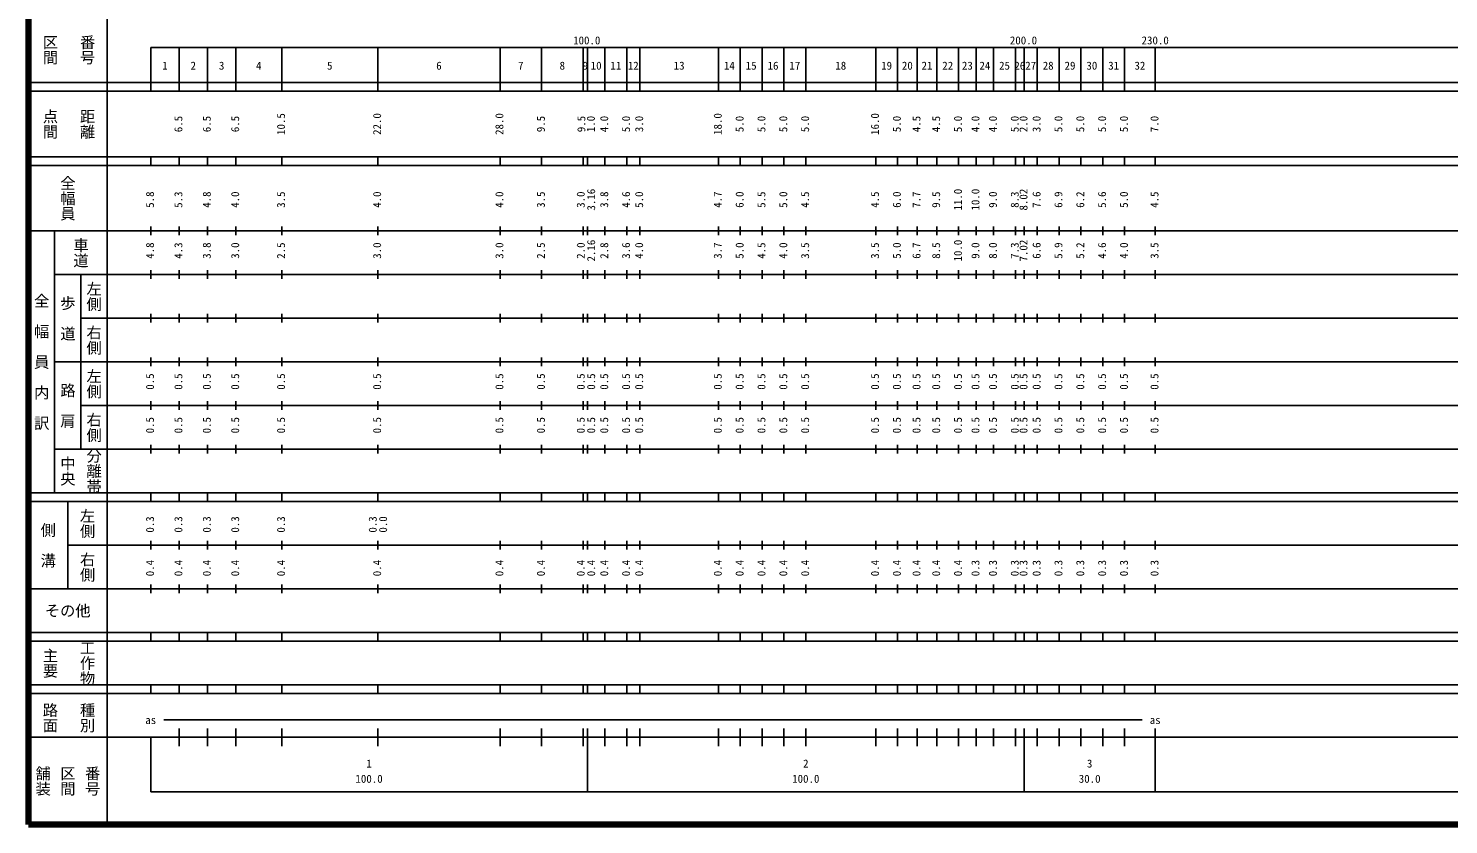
# Model space of a CAD drawing. Units: millimetres on the paper. Extents: x 40 to 680, y 20 to 380.
# Drawn here: x 40 to 365.2, y 20 to 202.4 of the extents above; entities that cross this region are included whole.
import ezdxf
from ezdxf.enums import TextEntityAlignment as Align

# ---------------------------------------------------------------- set-up
doc = ezdxf.new("R2010")
doc.units = ezdxf.units.MM
doc.layers.add('M-TTL', color=2, linetype='Continuous', lineweight=140)
doc.layers.add('M-TTL-BAND', color=7, linetype='Continuous', lineweight=25)
doc.styles.add('@ＭＳ ゴシック', font='')
doc.styles.add('ＭＳ ゴシック', font='')
doc.styles.get('@ＭＳ ゴシック').set_extended_font_data('@MS Gothic')
doc.styles.get('ＭＳ ゴシック').set_extended_font_data('MS Gothic')

msp = doc.modelspace()

# ---------------------------------------------------------------- linework, layer by layer
at = {"layer": 'M-TTL'}
for p, q in [((40, 380), (40, 20)), ((40, 20), (680, 20))]:
    msp.add_line(p, q, dxfattribs=at)
at = {"layer": 'M-TTL-BAND'}
for p, q in [((58, 370), (58, 20)), ((68, 198), (579, 198)), ((68, 198), (68, 188)), ((74.5, 188), (74.5, 198)), ((81, 188), (81, 198)), ((87.5, 188), (87.5, 198)), ((98, 188), (98, 198)), ((120, 188), (120, 198)), ((148, 188), (148, 198)), ((157.5, 188), (157.5, 198)), ((167, 188), (167, 198)), ((168, 188), (168, 198)), ((172, 188), (172, 198)), ((177, 188), (177, 198)), ((180, 188), (180, 198)), ((198, 188), (198, 198)), ((203, 188), (203, 198)), ((208, 188), (208, 198)), ((213, 188), (213, 198)), ((218, 188), (218, 198)), ((234, 188), (234, 198)), ((239, 188), (239, 198)), ((243.5, 188), (243.5, 198)), ((248, 188), (248, 198)), ((253, 188), (253, 198)), ((257, 188), (257, 198)), ((261, 188), (261, 198)), ((266, 188), (266, 198)), ((268, 188), (268, 198)), ((271, 188), (271, 198)), ((276, 188), (276, 198)), ((281, 188), (281, 198)), ((286, 188), (286, 198)), ((291, 188), (291, 198)), ((298, 188), (298, 198)), ((40, 190), (579, 190)), ((40, 188), (579, 188)), ((40, 173), (579, 173)), ((68, 171), (68, 173)), ((74.5, 171), (74.5, 173)), ((81, 171), (81, 173)), ((87.5, 171), (87.5, 173)), ((98, 171), (98, 173)), ((120, 171), (120, 173)), ((148, 171), (148, 173)), ((157.5, 171), (157.5, 173)), ((167, 171), (167, 173)), ((168, 171), (168, 173)), ((172, 171), (172, 173)), ((177, 171), (177, 173)), ((180, 171), (180, 173)), ((198, 171), (198, 173)), ((203, 171), (203, 173)), ((208, 171), (208, 173)), ((213, 171), (213, 173)), ((218, 171), (218, 173)), ((234, 171), (234, 173)), ((239, 171), (239, 173)), ((243.5, 171), (243.5, 173)), ((248, 171), (248, 173)), ((253, 171), (253, 173)), ((257, 171), (257, 173)), ((261, 171), (261, 173)), ((266, 171), (266, 173)), ((268, 171), (268, 173)), ((271, 171), (271, 173)), ((276, 171), (276, 173)), ((281, 171), (281, 173)), ((286, 171), (286, 173)), ((291, 171), (291, 173)), ((298, 171), (298, 173)), ((40, 171), (579, 171)), ((68, 155), (68, 157)), ((74.5, 155), (74.5, 157)), ((81, 155), (81, 157)), ((87.5, 155), (87.5, 157)), ((98, 155), (98, 157)), ((120, 155), (120, 157)), ((148, 155), (148, 157)), ((157.5, 155), (157.5, 157)), ((167, 155), (167, 157)), ((168, 155), (168, 157)), ((172, 155), (172, 157)), ((177, 155), (177, 157)), ((180, 155), (180, 157)), ((198, 155), (198, 157)), ((203, 155), (203, 157)), ((208, 155), (208, 157)), ((213, 155), (213, 157)), ((218, 155), (218, 157)), ((234, 155), (234, 157)), ((239, 155), (239, 157)), ((243.5, 155), (243.5, 157)), ((248, 155), (248, 157)), ((253, 155), (253, 157)), ((257, 155), (257, 157)), ((261, 155), (261, 157)), ((266, 155), (266, 157)), ((268, 155), (268, 157)), ((271, 155), (271, 157)), ((276, 155), (276, 157)), ((281, 155), (281, 157)), ((286, 155), (286, 157)), ((291, 155), (291, 157)), ((298, 155), (298, 157)), ((40, 156), (579, 156)), ((46, 96), (46, 156)), ((68, 145), (68, 147)), ((74.5, 145), (74.5, 147)), ((81, 145), (81, 147)), ((87.5, 145), (87.5, 147)), ((98, 145), (98, 147)), ((120, 145), (120, 147)), ((148, 145), (148, 147)), ((157.5, 145), (157.5, 147)), ((167, 145), (167, 147)), ((168, 145), (168, 147)), ((172, 145), (172, 147)), ((177, 145), (177, 147)), ((180, 145), (180, 147)), ((198, 145), (198, 147)), ((203, 145), (203, 147)), ((208, 145), (208, 147)), ((213, 145), (213, 147)), ((218, 145), (218, 147)), ((234, 145), (234, 147)), ((239, 145), (239, 147)), ((243.5, 145), (243.5, 147)), ((248, 145), (248, 147)), ((253, 145), (253, 147)), ((257, 145), (257, 147)), ((261, 145), (261, 147)), ((266, 145), (266, 147)), ((268, 145), (268, 147)), ((271, 145), (271, 147)), ((276, 145), (276, 147)), ((281, 145), (281, 147)), ((286, 145), (286, 147)), ((291, 145), (291, 147)), ((298, 145), (298, 147)), ((46, 146), (579, 146)), ((52, 146), (52, 106)), ((68, 135), (68, 137)), ((74.5, 135), (74.5, 137)), ((81, 135), (81, 137)), ((87.5, 135), (87.5, 137)), ((98, 135), (98, 137)), ((120, 135), (120, 137)), ((148, 135), (148, 137)), ((157.5, 135), (157.5, 137)), ((167, 135), (167, 137)), ((168, 135), (168, 137)), ((172, 135), (172, 137)), ((177, 135), (177, 137)), ((180, 135), (180, 137)), ((198, 135), (198, 137)), ((203, 135), (203, 137)), ((208, 135), (208, 137)), ((213, 135), (213, 137)), ((218, 135), (218, 137)), ((234, 135), (234, 137)), ((239, 135), (239, 137)), ((243.5, 135), (243.5, 137)), ((248, 135), (248, 137)), ((253, 135), (253, 137)), ((257, 135), (257, 137)), ((261, 135), (261, 137)), ((266, 135), (266, 137)), ((268, 135), (268, 137)), ((271, 135), (271, 137)), ((276, 135), (276, 137)), ((281, 135), (281, 137)), ((286, 135), (286, 137)), ((291, 135), (291, 137)), ((298, 135), (298, 137)), ((52, 136), (579, 136)), ((68, 125), (68, 127)), ((74.5, 125), (74.5, 127)), ((81, 125), (81, 127)), ((87.5, 125), (87.5, 127)), ((98, 125), (98, 127)), ((120, 125), (120, 127)), ((148, 125), (148, 127)), ((157.5, 125), (157.5, 127)), ((167, 125), (167, 127)), ((168, 125), (168, 127)), ((172, 125), (172, 127)), ((177, 125), (177, 127)), ((180, 125), (180, 127)), ((198, 125), (198, 127)), ((203, 125), (203, 127)), ((208, 125), (208, 127)), ((213, 125), (213, 127)), ((218, 125), (218, 127)), ((234, 125), (234, 127)), ((239, 125), (239, 127)), ((243.5, 125), (243.5, 127)), ((248, 125), (248, 127)), ((253, 125), (253, 127)), ((257, 125), (257, 127)), ((261, 125), (261, 127)), ((266, 125), (266, 127)), ((268, 125), (268, 127)), ((271, 125), (271, 127)), ((276, 125), (276, 127)), ((281, 125), (281, 127)), ((286, 125), (286, 127)), ((291, 125), (291, 127)), ((298, 125), (298, 127)), ((46, 126), (579, 126)), ((52, 116), (579, 116)), ((68, 115), (68, 117)), ((74.5, 115), (74.5, 117)), ((81, 115), (81, 117)), ((87.5, 115), (87.5, 117)), ((98, 115), (98, 117)), ((120, 115), (120, 117)), ((148, 115), (148, 117)), ((157.5, 115), (157.5, 117)), ((167, 115), (167, 117)), ((168, 115), (168, 117)), ((172, 115), (172, 117)), ((177, 115), (177, 117)), ((180, 115), (180, 117)), ((198, 115), (198, 117)), ((203, 115), (203, 117)), ((208, 115), (208, 117)), ((213, 115), (213, 117)), ((218, 115), (218, 117)), ((234, 115), (234, 117)), ((239, 115), (239, 117)), ((243.5, 115), (243.5, 117)), ((248, 115), (248, 117)), ((253, 115), (253, 117)), ((257, 115), (257, 117)), ((261, 115), (261, 117)), ((266, 115), (266, 117)), ((268, 115), (268, 117)), ((271, 115), (271, 117)), ((276, 115), (276, 117)), ((281, 115), (281, 117)), ((286, 115), (286, 117)), ((291, 115), (291, 117)), ((298, 115), (298, 117)), ((46, 106), (579, 106)), ((68, 105), (68, 107)), ((74.5, 105), (74.5, 107)), ((81, 105), (81, 107)), ((87.5, 105), (87.5, 107)), ((98, 105), (98, 107)), ((120, 105), (120, 107)), ((148, 105), (148, 107)), ((157.5, 105), (157.5, 107)), ((167, 105), (167, 107)), ((168, 105), (168, 107)), ((172, 105), (172, 107)), ((177, 105), (177, 107)), ((180, 105), (180, 107)), ((198, 105), (198, 107)), ((203, 105), (203, 107)), ((208, 105), (208, 107)), ((213, 105), (213, 107)), ((218, 105), (218, 107)), ((234, 105), (234, 107)), ((239, 105), (239, 107)), ((243.5, 105), (243.5, 107)), ((248, 105), (248, 107)), ((253, 105), (253, 107)), ((257, 105), (257, 107)), ((261, 105), (261, 107)), ((266, 105), (266, 107)), ((268, 105), (268, 107)), ((271, 105), (271, 107)), ((276, 105), (276, 107)), ((281, 105), (281, 107)), ((286, 105), (286, 107)), ((291, 105), (291, 107)), ((298, 105), (298, 107)), ((40, 96), (579, 96)), ((68, 94), (68, 96)), ((74.5, 94), (74.5, 96)), ((81, 94), (81, 96)), ((87.5, 94), (87.5, 96)), ((98, 94), (98, 96)), ((120, 94), (120, 96)), ((148, 94), (148, 96)), ((157.5, 94), (157.5, 96)), ((167, 94), (167, 96)), ((168, 94), (168, 96)), ((172, 94), (172, 96)), ((177, 94), (177, 96)), ((180, 94), (180, 96)), ((198, 94), (198, 96)), ((203, 94), (203, 96)), ((208, 94), (208, 96)), ((213, 94), (213, 96)), ((218, 94), (218, 96)), ((234, 94), (234, 96)), ((239, 94), (239, 96)), ((243.5, 94), (243.5, 96)), ((248, 94), (248, 96)), ((253, 94), (253, 96)), ((257, 94), (257, 96)), ((261, 94), (261, 96)), ((266, 94), (266, 96)), ((268, 94), (268, 96)), ((271, 94), (271, 96)), ((276, 94), (276, 96)), ((281, 94), (281, 96)), ((286, 94), (286, 96)), ((291, 94), (291, 96)), ((298, 94), (298, 96)), ((40, 94), (579, 94)), ((49, 94), (49, 74)), ((68, 83), (68, 85)), ((74.5, 83), (74.5, 85)), ((81, 83), (81, 85)), ((87.5, 83), (87.5, 85)), ((98, 83), (98, 85)), ((120, 83), (120, 85)), ((148, 83), (148, 85)), ((157.5, 83), (157.5, 85)), ((167, 83), (167, 85)), ((168, 83), (168, 85)), ((172, 83), (172, 85)), ((177, 83), (177, 85)), ((180, 83), (180, 85)), ((198, 83), (198, 85)), ((203, 83), (203, 85)), ((208, 83), (208, 85)), ((213, 83), (213, 85)), ((218, 83), (218, 85)), ((234, 83), (234, 85)), ((239, 83), (239, 85)), ((243.5, 83), (243.5, 85)), ((248, 83), (248, 85)), ((253, 83), (253, 85)), ((257, 83), (257, 85)), ((261, 83), (261, 85)), ((266, 83), (266, 85)), ((268, 83), (268, 85)), ((271, 83), (271, 85)), ((276, 83), (276, 85)), ((281, 83), (281, 85)), ((286, 83), (286, 85)), ((291, 83), (291, 85)), ((298, 83), (298, 85)), ((49, 84), (579, 84)), ((68, 73), (68, 75)), ((74.5, 73), (74.5, 75)), ((81, 73), (81, 75)), ((87.5, 73), (87.5, 75)), ((98, 73), (98, 75)), ((120, 73), (120, 75)), ((148, 73), (148, 75)), ((157.5, 73), (157.5, 75)), ((167, 73), (167, 75)), ((168, 73), (168, 75)), ((172, 73), (172, 75)), ((177, 73), (177, 75)), ((180, 73), (180, 75)), ((198, 73), (198, 75)), ((203, 73), (203, 75)), ((208, 73), (208, 75)), ((213, 73), (213, 75)), ((218, 73), (218, 75)), ((234, 73), (234, 75)), ((239, 73), (239, 75)), ((243.5, 73), (243.5, 75)), ((248, 73), (248, 75)), ((253, 73), (253, 75)), ((257, 73), (257, 75)), ((261, 73), (261, 75)), ((266, 73), (266, 75)), ((268, 73), (268, 75)), ((271, 73), (271, 75)), ((276, 73), (276, 75)), ((281, 73), (281, 75)), ((286, 73), (286, 75)), ((291, 73), (291, 75)), ((298, 73), (298, 75)), ((40, 74), (579, 74)), ((40, 64), (579, 64)), ((40, 62), (579, 62)), ((68, 62), (68, 64)), ((74.5, 62), (74.5, 64)), ((81, 62), (81, 64)), ((87.5, 62), (87.5, 64)), ((98, 62), (98, 64)), ((120, 62), (120, 64)), ((148, 62), (148, 64)), ((157.5, 62), (157.5, 64)), ((167, 62), (167, 64)), ((168, 62), (168, 64)), ((172, 62), (172, 64)), ((177, 62), (177, 64)), ((180, 62), (180, 64)), ((198, 62), (198, 64)), ((203, 62), (203, 64)), ((208, 62), (208, 64)), ((213, 62), (213, 64)), ((218, 62), (218, 64)), ((234, 62), (234, 64)), ((239, 62), (239, 64)), ((243.5, 62), (243.5, 64)), ((248, 62), (248, 64)), ((253, 62), (253, 64)), ((257, 62), (257, 64)), ((261, 62), (261, 64)), ((266, 62), (266, 64)), ((268, 62), (268, 64)), ((271, 62), (271, 64)), ((276, 62), (276, 64)), ((281, 62), (281, 64)), ((286, 62), (286, 64)), ((291, 62), (291, 64)), ((298, 62), (298, 64)), ((40, 52), (579, 52)), ((40, 50), (579, 50)), ((68, 50), (68, 52)), ((74.5, 50), (74.5, 52)), ((81, 50), (81, 52)), ((87.5, 50), (87.5, 52)), ((98, 50), (98, 52)), ((120, 50), (120, 52)), ((148, 50), (148, 52)), ((157.5, 50), (157.5, 52)), ((167, 50), (167, 52)), ((168, 50), (168, 52)), ((172, 50), (172, 52)), ((177, 50), (177, 52)), ((180, 50), (180, 52)), ((198, 50), (198, 52)), ((203, 50), (203, 52)), ((208, 50), (208, 52)), ((213, 50), (213, 52)), ((218, 50), (218, 52)), ((234, 50), (234, 52)), ((239, 50), (239, 52)), ((243.5, 50), (243.5, 52)), ((248, 50), (248, 52)), ((253, 50), (253, 52)), ((257, 50), (257, 52)), ((261, 50), (261, 52)), ((266, 50), (266, 52)), ((268, 50), (268, 52)), ((271, 50), (271, 52)), ((276, 50), (276, 52)), ((281, 50), (281, 52)), ((286, 50), (286, 52)), ((291, 50), (291, 52)), ((298, 50), (298, 52)), ((71, 44), (295, 44)), ((40, 40), (579, 40)), ((68, 40), (68, 27.5)), ((74.5, 38), (74.5, 42)), ((81, 38), (81, 42)), ((87.5, 38), (87.5, 42)), ((98, 38), (98, 42)), ((120, 38), (120, 42)), ((148, 38), (148, 42)), ((157.5, 38), (157.5, 42)), ((167, 38), (167, 42)), ((168, 27.5), (168, 42)), ((172, 38), (172, 42)), ((177, 38), (177, 42)), ((180, 38), (180, 42)), ((198, 38), (198, 42)), ((203, 38), (203, 42)), ((208, 38), (208, 42)), ((213, 38), (213, 42)), ((218, 38), (218, 42)), ((234, 38), (234, 42)), ((239, 38), (239, 42)), ((243.5, 38), (243.5, 42)), ((248, 38), (248, 42)), ((253, 38), (253, 42)), ((257, 38), (257, 42)), ((261, 38), (261, 42)), ((266, 38), (266, 42)), ((268, 27.5), (268, 42)), ((271, 38), (271, 42)), ((276, 38), (276, 42)), ((281, 38), (281, 42)), ((286, 38), (286, 42)), ((291, 38), (291, 42)), ((298, 27.5), (298, 42)), ((68, 27.5), (579, 27.5))]:
    msp.add_line(p, q, dxfattribs=at)

# ---------------------------------------------------------------- texts
at = {"layer": 'M-TTL-BAND', "style": '@ＭＳ ゴシック'}
for s, p in [('区間', (45, 197.5)), ('番号', (53.5, 197.5)), ('点間', (45, 180.5)), ('距離', (53.5, 180.5)), ('全幅員', (49, 163.5)), ('車道', (52, 151)), ('左側', (55, 141)), ('全\u3000幅\u3000員\u3000内\u3000訳', (43, 126)), ('歩\u3000道', (49, 136)), ('右側', (55, 131)), ('左側', (55, 121)), ('路\u3000肩', (49, 116)), ('右側', (55, 111)), ('中央', (49, 101)), ('分離帯', (55, 101)), ('左側', (53.5, 89)), ('側\u3000溝', (44.5, 84)), ('右側', (53.5, 79)), ('主要', (45, 57)), ('工作物', (53.5, 57)), ('路面', (45, 44.5)), ('種別', (53.5, 44.5)), ('舗装', (43.333, 30)), ('区間', (49, 30)), ('番号', (54.667, 30))]:
    msp.add_text(s, height=2.566, rotation=270, dxfattribs=at).set_placement(p, align=Align.MIDDLE_CENTER)
at = {"layer": 'M-TTL-BAND', "style": 'ＭＳ ゴシック'}
for s, p in [('100.0', (167.844, 198.195)), ('200.0', (267.844, 198.195)), ('230.0', (298, 198.195)), ('1', (71.25, 192.405)), ('2', (77.75, 192.405)), ('3', (84.25, 192.405)), ('4', (92.75, 192.405)), ('5', (109, 192.405)), ('6', (134, 192.405)), ('7', (152.75, 192.405)), ('8', (162.25, 192.405)), ('9', (167.5, 192.405)), ('10', (170, 192.405)), ('11', (174.5, 192.405)), ('12', (178.5, 192.405)), ('13', (189, 192.405)), ('14', (200.5, 192.405)), ('15', (205.5, 192.405)), ('16', (210.5, 192.405)), ('17', (215.5, 192.405)), ('18', (226, 192.405)), ('19', (236.5, 192.405)), ('20', (241.25, 192.405)), ('21', (245.75, 192.405)), ('22', (250.5, 192.405)), ('23', (255, 192.405)), ('24', (259, 192.405)), ('25', (263.5, 192.405)), ('26', (267, 192.405)), ('27', (269.5, 192.405)), ('28', (273.5, 192.405)), ('29', (278.5, 192.405)), ('30', (283.5, 192.405)), ('31', (288.5, 192.405)), ('32', (294.5, 192.405)), ('as', (68, 42.5)), ('as', (298, 42.5)), ('1', (118, 32.523)), ('2', (218, 32.523)), ('3', (283, 32.523)), ('100.0', (118, 29.033)), ('100.0', (218, 29.033)), ('30.0', (283, 29.033))]:
    msp.add_text(s, height=1.833, dxfattribs=at).set_placement(p, align=Align.BOTTOM_CENTER)
for s, p in [('6.5', (75.802, 180.5)), ('6.5', (82.302, 180.5)), ('6.5', (88.802, 180.5)), ('10.5', (99.302, 180.5)), ('22.0', (121.302, 180.5)), ('28.0', (149.302, 180.5)), ('9.5', (158.802, 180.5)), ('9.5', (168.06, 180.5)), ('1.0', (170.246, 180.5)), ('4.0', (173.302, 180.5)), ('5.0', (178.302, 180.5)), ('3.0', (181.302, 180.5)), ('18.0', (199.302, 180.5)), ('5.0', (204.302, 180.5)), ('5.0', (209.302, 180.5)), ('5.0', (214.302, 180.5)), ('5.0', (219.302, 180.5)), ('16.0', (235.302, 180.5)), ('5.0', (240.302, 180.5)), ('4.5', (244.802, 180.5)), ('4.5', (249.302, 180.5)), ('5.0', (254.302, 180.5)), ('4.0', (258.302, 180.5)), ('4.0', (262.302, 180.5)), ('5.0', (267.302, 180.5)), ('2.0', (269.302, 180.5)), ('3.0', (272.302, 180.5)), ('5.0', (277.302, 180.5)), ('5.0', (282.302, 180.5)), ('5.0', (287.302, 180.5)), ('5.0', (292.302, 180.5)), ('7.0', (299.302, 180.5)), ('5.8', (69.302, 163.174)), ('5.3', (75.802, 163.174)), ('4.8', (82.302, 163.174)), ('4.0', (88.802, 163.174)), ('3.5', (99.302, 163.174)), ('4.0', (121.302, 163.174)), ('4.0', (149.302, 163.174)), ('3.5', (158.802, 163.174)), ('3.0', (167.927, 163.174)), ('3.16', (170.315, 163.174)), ('3.8', (173.302, 163.174)), ('4.6', (178.302, 163.174)), ('5.0', (181.302, 163.174)), ('4.7', (199.302, 163.174)), ('6.0', (204.302, 163.174)), ('5.5', (209.302, 163.174)), ('5.0', (214.302, 163.174)), ('4.5', (219.302, 163.174)), ('4.5', (235.302, 163.174)), ('6.0', (240.302, 163.174)), ('7.7', (244.802, 163.174)), ('9.5', (249.302, 163.174)), ('11.0', (254.302, 163.174)), ('10.0', (258.302, 163.174)), ('9.0', (262.302, 163.174)), ('8.3', (267.302, 163.174)), ('8.02', (269.302, 163.174)), ('7.6', (272.302, 163.174)), ('6.9', (277.302, 163.174)), ('6.2', (282.302, 163.174)), ('5.6', (287.302, 163.174)), ('5.0', (292.302, 163.174)), ('4.5', (299.302, 163.174)), ('4.8', (69.302, 151.5)), ('4.3', (75.802, 151.5)), ('3.8', (82.302, 151.5)), ('3.0', (88.802, 151.5)), ('2.5', (99.302, 151.5)), ('3.0', (121.302, 151.5)), ('3.0', (149.302, 151.5)), ('2.5', (158.802, 151.5)), ('2.0', (167.927, 151.5)), ('2.16', (170.315, 151.5)), ('2.8', (173.302, 151.5)), ('3.6', (178.302, 151.5)), ('4.0', (181.302, 151.5)), ('3.7', (199.302, 151.5)), ('5.0', (204.302, 151.5)), ('4.5', (209.302, 151.5)), ('4.0', (214.302, 151.5)), ('3.5', (219.302, 151.5)), ('3.5', (235.302, 151.5)), ('5.0', (240.302, 151.5)), ('6.7', (244.802, 151.5)), ('8.5', (249.302, 151.5)), ('10.0', (254.302, 151.5)), ('9.0', (258.302, 151.5)), ('8.0', (262.302, 151.5)), ('7.3', (267.302, 151.5)), ('7.02', (269.302, 151.5)), ('6.6', (272.302, 151.5)), ('5.9', (277.302, 151.5)), ('5.2', (282.302, 151.5)), ('4.6', (287.302, 151.5)), ('4.0', (292.302, 151.5)), ('3.5', (299.302, 151.5)), ('0.5', (69.302, 121.5)), ('0.5', (75.802, 121.5)), ('0.5', (82.302, 121.5)), ('0.5', (88.802, 121.5)), ('0.5', (99.302, 121.5)), ('0.5', (121.302, 121.5)), ('0.5', (149.302, 121.5)), ('0.5', (158.802, 121.5)), ('0.5', (167.927, 121.5)), ('0.5', (170.315, 121.5)), ('0.5', (173.302, 121.5)), ('0.5', (178.302, 121.5)), ('0.5', (181.302, 121.5)), ('0.5', (199.302, 121.5)), ('0.5', (204.302, 121.5)), ('0.5', (209.302, 121.5)), ('0.5', (214.302, 121.5)), ('0.5', (219.302, 121.5)), ('0.5', (235.302, 121.5)), ('0.5', (240.302, 121.5)), ('0.5', (244.802, 121.5)), ('0.5', (249.302, 121.5)), ('0.5', (254.302, 121.5)), ('0.5', (258.302, 121.5)), ('0.5', (262.302, 121.5)), ('0.5', (267.302, 121.5)), ('0.5', (269.302, 121.5)), ('0.5', (272.302, 121.5)), ('0.5', (277.302, 121.5)), ('0.5', (282.302, 121.5)), ('0.5', (287.302, 121.5)), ('0.5', (292.302, 121.5)), ('0.5', (299.302, 121.5)), ('0.5', (69.302, 111.5)), ('0.5', (75.802, 111.5)), ('0.5', (82.302, 111.5)), ('0.5', (88.802, 111.5)), ('0.5', (99.302, 111.5)), ('0.5', (121.302, 111.5)), ('0.5', (149.302, 111.5)), ('0.5', (158.802, 111.5)), ('0.5', (167.927, 111.5)), ('0.5', (170.315, 111.5)), ('0.5', (173.302, 111.5)), ('0.5', (178.302, 111.5)), ('0.5', (181.302, 111.5)), ('0.5', (199.302, 111.5)), ('0.5', (204.302, 111.5)), ('0.5', (209.302, 111.5)), ('0.5', (214.302, 111.5)), ('0.5', (219.302, 111.5)), ('0.5', (235.302, 111.5)), ('0.5', (240.302, 111.5)), ('0.5', (244.802, 111.5)), ('0.5', (249.302, 111.5)), ('0.5', (254.302, 111.5)), ('0.5', (258.302, 111.5)), ('0.5', (262.302, 111.5)), ('0.5', (267.302, 111.5)), ('0.5', (269.302, 111.5)), ('0.5', (272.302, 111.5)), ('0.5', (277.302, 111.5)), ('0.5', (282.302, 111.5)), ('0.5', (287.302, 111.5)), ('0.5', (292.302, 111.5)), ('0.5', (299.302, 111.5)), ('0.3', (69.302, 88.764)), ('0.3', (75.802, 88.764)), ('0.3', (82.302, 88.764)), ('0.3', (88.802, 88.764)), ('0.3', (99.302, 88.764)), ('0.3', (120.302, 88.764)), ('0.0', (122.672, 88.764)), ('0.4', (69.302, 78.764)), ('0.4', (75.802, 78.764)), ('0.4', (82.302, 78.764)), ('0.4', (88.802, 78.764)), ('0.4', (99.302, 78.764)), ('0.4', (121.302, 78.764)), ('0.4', (149.302, 78.764)), ('0.4', (158.802, 78.764)), ('0.4', (167.927, 78.764)), ('0.4', (170.315, 78.764)), ('0.4', (173.302, 78.764)), ('0.4', (178.302, 78.764)), ('0.4', (181.302, 78.764)), ('0.4', (199.302, 78.764)), ('0.4', (204.302, 78.764)), ('0.4', (209.302, 78.764)), ('0.4', (214.302, 78.764)), ('0.4', (219.302, 78.764)), ('0.4', (235.302, 78.764)), ('0.4', (240.302, 78.764)), ('0.4', (244.802, 78.764)), ('0.4', (249.302, 78.764)), ('0.4', (254.302, 78.764)), ('0.3', (258.302, 78.764)), ('0.3', (262.302, 78.764)), ('0.3', (267.302, 78.764)), ('0.3', (269.302, 78.764)), ('0.3', (272.302, 78.764)), ('0.3', (277.302, 78.764)), ('0.3', (282.302, 78.764)), ('0.3', (287.302, 78.764)), ('0.3', (292.302, 78.764)), ('0.3', (299.302, 78.764))]:
    msp.add_text(s, height=1.833, rotation=90, dxfattribs=at).set_placement(p, align=Align.BOTTOM_CENTER)
msp.add_text('その他', height=2.566, dxfattribs=at).set_placement((49, 69), align=Align.MIDDLE_CENTER)

doc.saveas('drawing.dxf')
